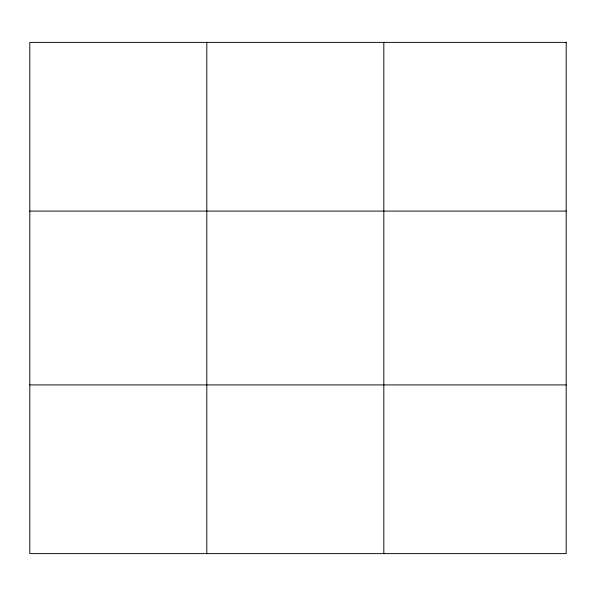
<?xml version="1.0" encoding="UTF-8"?>
<svg xmlns="http://www.w3.org/2000/svg" width="596" height="596" viewBox="0 0 596 596"><rect width="100%" height="100%" fill="white"/><g stroke="black" fill="none" stroke-linecap="round" stroke-linejoin="round"><path stroke-width="0.89" d="M206.812 553.617L206.812 42.383M383.824 553.617L383.824 42.383M29.8 211.088L566.2 211.088M29.8 384.912L566.2 384.912M566.2 42.383L566.2 553.617L29.8 553.617L29.8 42.383L566.2 42.383"/></g></svg>
